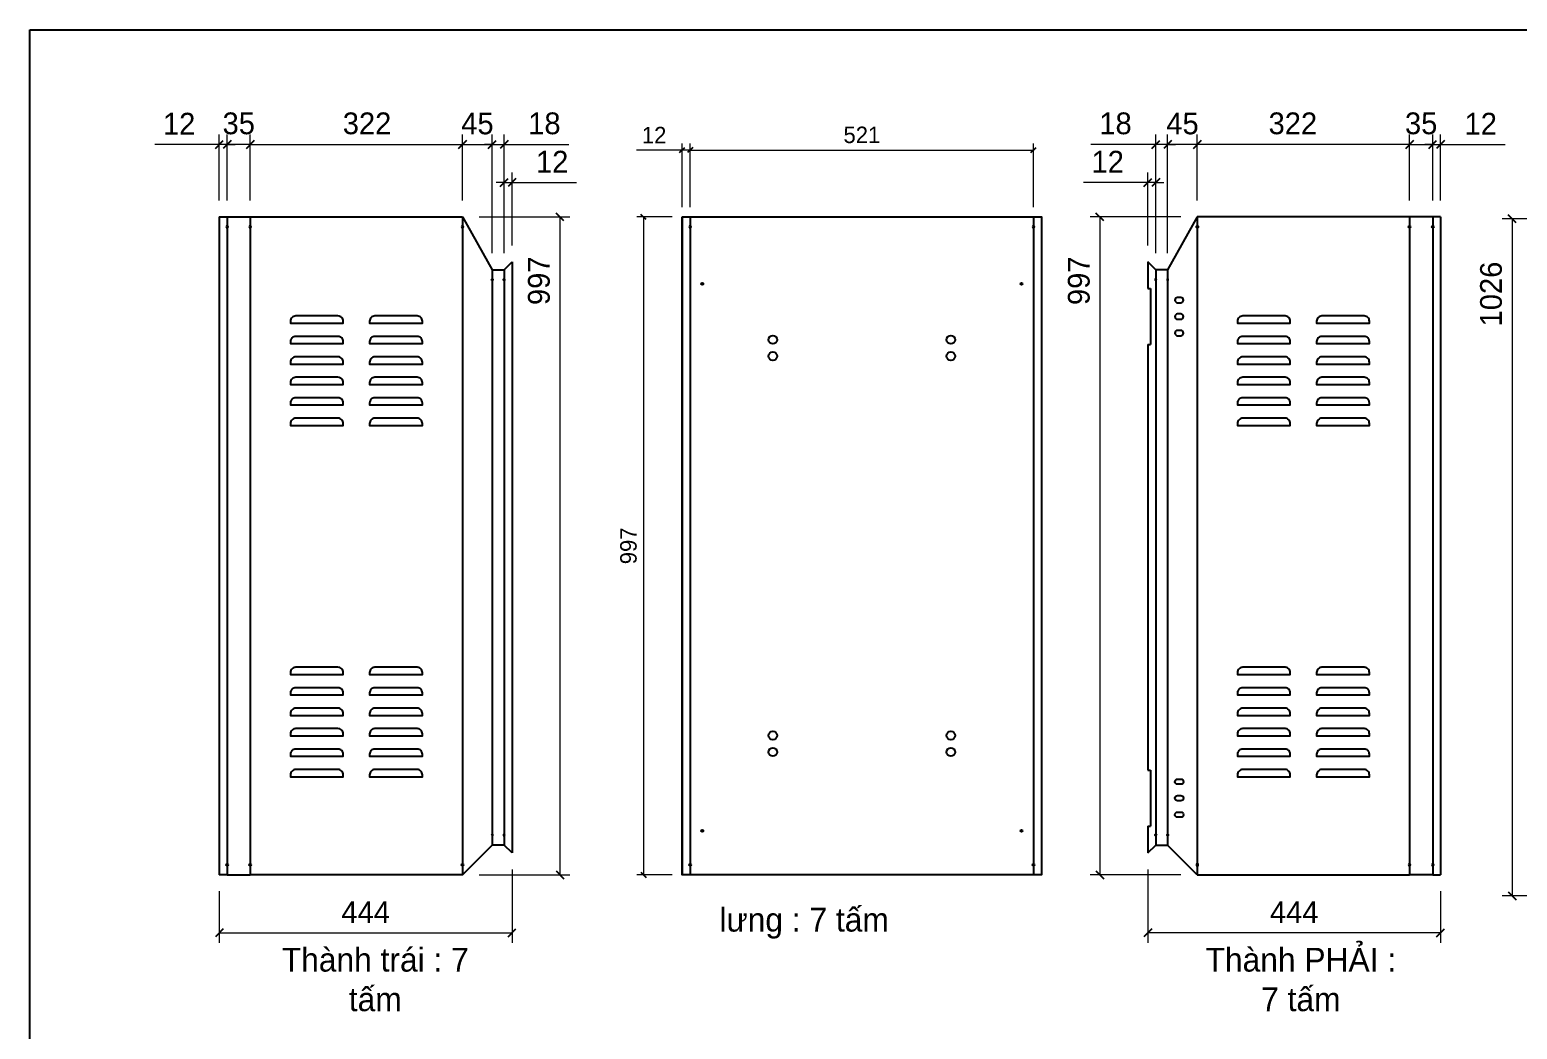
# Model space of a CAD drawing. Header units: millimetres. Extents: x 0 to 3804, y 0 to 2690.
# Drawn here: x 0 to 2256, y 1175 to 2690 of the extents above; entities that cross this region are included whole.
import ezdxf

# ---------------------------------------------------------------- set-up
doc = ezdxf.new("R2010")
doc.units = ezdxf.units.MM
doc.layers.add('CNC', color=7, linetype='Continuous')
doc.layers.add('DIM', color=253, linetype='Continuous')
doc.styles.add('Arial', font='arial.ttf')
doc.dimstyles.new('Dim-25', dxfattribs={"dimtxt": 25, "dimasz": 8, "dimexe": 10, "dimexo": 15, "dimgap": 10, "dimtad": 1, "dimdec": 0, "dimtxsty": 'Standard', "dimblk": 'OBLIQUE', "dimcen": 10, "dimclrd": 5, "dimclre": 5, "dimclrt": 3, "dimazin": 3, "dimtfac": 1, "dimtdec": 0, "dimtmove": 0, "dimatfit": 3, "dimldrblk": 'OBLIQUE', "dimlwd": 9, "dimlwe": 9})
doc.dimstyles.new('Dim-33', dxfattribs={"dimtxt": 33, "dimasz": 12, "dimexe": 15, "dimexo": 25, "dimgap": 15, "dimtad": 1, "dimdec": 0, "dimtxsty": 'Standard', "dimblk": 'OBLIQUE', "dimcen": 10, "dimclrd": 5, "dimclre": 5, "dimclrt": 3, "dimazin": 3, "dimtfac": 1, "dimtdec": 0, "dimtmove": 0, "dimatfit": 3, "dimldrblk": 'OPEN30', "dimlwd": 9, "dimlwe": 9})

# ---------------------------------------------------------------- blocks, each defined once
blk = doc.blocks.new('*D1')
at = {"color": 0, "linetype": 'ByBlock', "lineweight": -2}
for p, q in [((1629.2, 2399.9), (1617.2, 2411.9)), ((1617.2, 1414.9), (1629.2, 1402.9))]:
    blk.add_line(p, q, dxfattribs=at)
at = {"layer": 'Defpoints', "color": 0, "transparency": 16777216}
for p in [(1770.9, 2405.9), (1623.2, 1408.9), (1770.9, 1408.9)]:
    blk.add_point(p, dxfattribs=at)
at = {"layer": 'DIM', "color": 5, "lineweight": 9, "transparency": 16777216}
for p, q in [((1745.9, 2405.9), (1608.2, 2405.9)), ((1623.2, 2405.9), (1623.2, 1408.9)), ((1745.9, 1408.9), (1608.2, 1408.9))]:
    blk.add_line(p, q, dxfattribs=at)
at = {"layer": 'DIM', "color": 3, "transparency": 16777216, "insert": (1591.3, 2309.2), "char_height": 33, "attachment_point": 5, "rotation": 90}
blk.add_mtext('997', dxfattribs=at)
blk = doc.blocks.new('_Oblique')
at = {"color": 0, "linetype": 'ByBlock', "lineweight": -2}
blk.add_line((-0.5, -0.5), (0.5, 0.5), dxfattribs=at)
blk = doc.blocks.new('_Open30')
at = {"color": 0, "linetype": 'ByBlock', "lineweight": -2}
for p, q in [((-1, 0.27), (0, 0)), ((0, 0), (-1, -0.27)), ((0, 0), (-1, 0))]:
    blk.add_line(p, q, dxfattribs=at)
blk = doc.blocks.new('*D2')
at = {"color": 0, "linetype": 'ByBlock', "lineweight": -2}
for p, q in [((1776.9, 2521.7), (1764.9, 2509.7)), ((2086.9, 2509.7), (2098.9, 2521.7))]:
    blk.add_line(p, q, dxfattribs=at)
at = {"layer": 'Defpoints', "color": 0, "transparency": 16777216}
for p in [(1770.9, 2515.7), (1770.9, 2405.9), (2092.9, 2405.9)]:
    blk.add_point(p, dxfattribs=at)
at = {"layer": 'DIM', "color": 5, "lineweight": 9, "transparency": 16777216}
for p, q in [((1770.9, 2430.9), (1770.9, 2530.7)), ((2092.9, 2430.9), (2092.9, 2530.7)), ((2092.9, 2515.7), (1770.9, 2515.7))]:
    blk.add_line(p, q, dxfattribs=at)
at = {"layer": 'DIM', "color": 3, "transparency": 16777216, "insert": (1915.8, 2547.6), "char_height": 33, "attachment_point": 5}
blk.add_mtext('322', dxfattribs=at)
blk = doc.blocks.new('*D3')
at = {"color": 0, "linetype": 'ByBlock', "lineweight": -2}
for p, q in [((1731.9, 2521.7), (1719.9, 2509.7)), ((1764.9, 2509.7), (1776.9, 2521.7))]:
    blk.add_line(p, q, dxfattribs=at)
at = {"layer": 'Defpoints', "color": 0, "transparency": 16777216}
for p in [(1725.9, 2515.7), (1770.9, 2405.9), (1725.9, 2325.9)]:
    blk.add_point(p, dxfattribs=at)
at = {"layer": 'DIM', "color": 5, "lineweight": 9, "transparency": 16777216}
for p, q in [((1725.9, 2350.9), (1725.9, 2530.7)), ((1770.9, 2430.9), (1770.9, 2530.7)), ((1770.9, 2515.7), (1725.9, 2515.7))]:
    blk.add_line(p, q, dxfattribs=at)
at = {"layer": 'DIM', "color": 3, "transparency": 16777216, "insert": (1748.4, 2547.5), "char_height": 33, "attachment_point": 5}
blk.add_mtext('45', dxfattribs=at)
blk = doc.blocks.new('*D4')
at = {"color": 0, "linetype": 'ByBlock', "lineweight": -2}
for p, q in [((1701.9, 2509.7), (1713.9, 2521.7)), ((1731.9, 2521.7), (1719.9, 2509.7))]:
    blk.add_line(p, q, dxfattribs=at)
at = {"layer": 'Defpoints', "color": 0, "transparency": 16777216}
for p in [(1707.9, 2515.7), (1707.9, 2325.9), (1725.9, 2325.9)]:
    blk.add_point(p, dxfattribs=at)
at = {"layer": 'DIM', "color": 5, "lineweight": 9, "transparency": 16777216}
for p, q in [((1707.9, 2350.9), (1707.9, 2530.7)), ((1725.9, 2350.9), (1725.9, 2530.7)), ((1707.9, 2515.7), (1609.6, 2515.7)), ((1725.9, 2515.7), (1707.9, 2515.7)), ((1725.9, 2515.7), (1737.9, 2515.7))]:
    blk.add_line(p, q, dxfattribs=at)
at = {"layer": 'DIM', "color": 3, "transparency": 16777216, "insert": (1646.8, 2547.6), "char_height": 33, "attachment_point": 5}
blk.add_mtext('18', dxfattribs=at)
blk = doc.blocks.new('*D5')
at = {"color": 0, "linetype": 'ByBlock', "lineweight": -2}
for p, q in [((2098.9, 2521.7), (2086.9, 2509.7)), ((2121.9, 2509.7), (2133.9, 2521.7))]:
    blk.add_line(p, q, dxfattribs=at)
at = {"layer": 'Defpoints', "color": 0, "transparency": 16777216}
for p in [(2127.9, 2515.7), (2092.9, 2405.9), (2127.9, 2405.9)]:
    blk.add_point(p, dxfattribs=at)
at = {"layer": 'DIM', "color": 5, "lineweight": 9, "transparency": 16777216}
for p, q in [((2092.9, 2430.9), (2092.9, 2530.7)), ((2127.9, 2430.9), (2127.9, 2530.7)), ((2092.9, 2515.7), (2127.9, 2515.7))]:
    blk.add_line(p, q, dxfattribs=at)
at = {"layer": 'DIM', "color": 3, "transparency": 16777216, "insert": (2110.4, 2547.6), "char_height": 33, "attachment_point": 5}
blk.add_mtext('35', dxfattribs=at)
blk = doc.blocks.new('*D6')
at = {"color": 0, "linetype": 'ByBlock', "lineweight": -2}
for p, q in [((2121.9, 2509.7), (2133.9, 2521.7)), ((2145.9, 2521.7), (2133.9, 2509.7))]:
    blk.add_line(p, q, dxfattribs=at)
at = {"layer": 'Defpoints', "color": 0, "transparency": 16777216}
for p in [(2139.9, 2515.7), (2127.9, 2405.9), (2139.9, 2405.9)]:
    blk.add_point(p, dxfattribs=at)
at = {"layer": 'DIM', "color": 5, "lineweight": 9, "transparency": 16777216}
for p, q in [((2127.9, 2430.9), (2127.9, 2530.7)), ((2139.9, 2430.9), (2139.9, 2530.7)), ((2127.9, 2515.7), (2115.9, 2515.7)), ((2127.9, 2515.7), (2139.9, 2515.7)), ((2139.9, 2515.7), (2237.7, 2515.7))]:
    blk.add_line(p, q, dxfattribs=at)
at = {"layer": 'DIM', "color": 3, "transparency": 16777216, "insert": (2200.8, 2547.3), "char_height": 33, "attachment_point": 5}
blk.add_mtext('12', dxfattribs=at)
blk = doc.blocks.new('*D7')
at = {"color": 0, "linetype": 'ByBlock', "lineweight": -2}
for p, q in [((1689.9, 2452.1), (1701.9, 2464.1)), ((1713.9, 2464.1), (1701.9, 2452.1))]:
    blk.add_line(p, q, dxfattribs=at)
at = {"layer": 'Defpoints', "color": 0, "transparency": 16777216}
for p in [(1695.9, 2458.1), (1695.9, 2337.9), (1707.9, 2325.9)]:
    blk.add_point(p, dxfattribs=at)
at = {"layer": 'DIM', "color": 5, "lineweight": 9, "transparency": 16777216}
for p, q in [((1695.9, 2362.9), (1695.9, 2473.1)), ((1707.9, 2350.9), (1707.9, 2473.1)), ((1695.9, 2458.1), (1598.1, 2458.1)), ((1707.9, 2458.1), (1695.9, 2458.1)), ((1707.9, 2458.1), (1719.9, 2458.1))]:
    blk.add_line(p, q, dxfattribs=at)
at = {"layer": 'DIM', "color": 3, "transparency": 16777216, "insert": (1635, 2489.7), "char_height": 33, "attachment_point": 5}
blk.add_mtext('12', dxfattribs=at)
blk = doc.blocks.new('f3daunguoc')
at = {"layer": 'CNC', "color": 2, "lineweight": -3}
blk.add_circle((0, 0), 1.5, dxfattribs=at)
blk = doc.blocks.new('f2dauxuoi')
at = {"layer": 'CNC', "color": 2, "lineweight": -3}
blk.add_circle((0, 0), 1, dxfattribs=at)
blk = doc.blocks.new('*D8')
at = {"color": 0, "linetype": 'ByBlock', "lineweight": -2}
for p, q in [((1701.9, 1326.7), (1689.9, 1314.7)), ((2133.9, 1314.7), (2145.9, 1326.7))]:
    blk.add_line(p, q, dxfattribs=at)
at = {"layer": 'Defpoints', "color": 0, "ltscale": 3, "transparency": 16777216}
for p in [(1695.9, 1441.9), (2139.9, 1408.9), (1695.9, 1320.7)]:
    blk.add_point(p, dxfattribs=at)
at = {"layer": 'DIM', "color": 5, "lineweight": 9, "ltscale": 3, "transparency": 16777216}
for p, q in [((1695.9, 1416.9), (1695.9, 1305.7)), ((2139.9, 1383.9), (2139.9, 1305.7)), ((2139.9, 1320.7), (1695.9, 1320.7))]:
    blk.add_line(p, q, dxfattribs=at)
at = {"layer": 'DIM', "color": 3, "ltscale": 3, "transparency": 16777216, "insert": (1917.9, 1352.2), "char_height": 33, "attachment_point": 5}
blk.add_mtext('444', dxfattribs=at)
blk = doc.blocks.new('*D9')
at = {"color": 5, "lineweight": 9, "ltscale": 3, "transparency": 16777216}
for p, q in [((989.6, 2507.4), (920.4, 2507.4)), ((989.6, 2420.9), (989.6, 2517.4)), ((1001.6, 2507.4), (989.6, 2507.4)), ((1001.6, 2420.9), (1001.6, 2517.4)), ((1001.6, 2507.4), (1009.6, 2507.4))]:
    blk.add_line(p, q, dxfattribs=at)
at = {"color": 0, "linetype": 'ByBlock', "lineweight": -2}
for p, q in [((985.6, 2503.4), (993.6, 2511.4)), ((1005.6, 2511.4), (997.6, 2503.4))]:
    blk.add_line(p, q, dxfattribs=at)
at = {"layer": 'Defpoints', "color": 0, "ltscale": 3, "transparency": 16777216}
for p in [(989.6, 2507.4), (989.6, 2405.9), (1001.6, 2405.9)]:
    blk.add_point(p, dxfattribs=at)
at = {"color": 3, "ltscale": 3, "transparency": 16777216, "insert": (947, 2530), "char_height": 25, "attachment_point": 5}
blk.add_mtext('12', dxfattribs=at)
blk = doc.blocks.new('*D10')
at = {"color": 0, "linetype": 'ByBlock', "lineweight": -2}
for p, q in [((1005.6, 2511.4), (997.6, 2503.4)), ((1518.6, 2503.4), (1526.6, 2511.4))]:
    blk.add_line(p, q, dxfattribs=at)
at = {"color": 5, "lineweight": 9, "ltscale": 3, "transparency": 16777216}
for p, q in [((1001.6, 2420.9), (1001.6, 2517.4)), ((1001.6, 2507.4), (1522.6, 2507.4)), ((1522.6, 2420.9), (1522.6, 2517.4))]:
    blk.add_line(p, q, dxfattribs=at)
at = {"layer": 'Defpoints', "color": 0, "ltscale": 3, "transparency": 16777216}
for p in [(1522.6, 2507.4), (1001.6, 2405.9), (1522.6, 2405.9)]:
    blk.add_point(p, dxfattribs=at)
at = {"color": 3, "ltscale": 3, "transparency": 16777216, "insert": (1262.1, 2530.2), "char_height": 25, "attachment_point": 5}
blk.add_mtext('521', dxfattribs=at)
blk = doc.blocks.new('*D11')
at = {"color": 5, "lineweight": 9, "ltscale": 3, "transparency": 16777216}
for p, q in [((974.6, 2405.9), (921, 2405.9)), ((931, 2405.9), (931, 1408.9)), ((974.6, 1408.9), (921, 1408.9))]:
    blk.add_line(p, q, dxfattribs=at)
at = {"color": 0, "linetype": 'ByBlock', "lineweight": -2}
for p, q in [((935, 2401.9), (927, 2409.9)), ((927, 1412.9), (935, 1404.9))]:
    blk.add_line(p, q, dxfattribs=at)
at = {"layer": 'Defpoints', "color": 0, "ltscale": 3, "transparency": 16777216}
for p in [(989.6, 2405.9), (931, 1408.9), (989.6, 1408.9)]:
    blk.add_point(p, dxfattribs=at)
at = {"color": 3, "ltscale": 3, "transparency": 16777216, "insert": (908.2, 1907.4), "char_height": 25, "attachment_point": 5, "rotation": 90}
blk.add_mtext('997', dxfattribs=at)
blk = doc.blocks.new('*D27')
at = {"color": 0, "linetype": 'ByBlock', "lineweight": -2}
for p, q in [((2254.4, 2396.9), (2242.4, 2408.9)), ((2242.4, 1382.9), (2254.4, 1370.9))]:
    blk.add_line(p, q, dxfattribs=at)
at = {"layer": 'Defpoints', "color": 0, "transparency": 16777216}
for p in [(2417.8, 2402.9), (2248.4, 1376.9), (2417.8, 1376.9)]:
    blk.add_point(p, dxfattribs=at)
at = {"layer": 'DIM', "color": 5, "lineweight": 9, "transparency": 16777216}
for p, q in [((2392.8, 2402.9), (2233.4, 2402.9)), ((2248.4, 2402.9), (2248.4, 1376.9)), ((2392.8, 1376.9), (2233.4, 1376.9))]:
    blk.add_line(p, q, dxfattribs=at)
at = {"layer": 'DIM', "color": 3, "transparency": 16777216, "insert": (2216.5, 2289.1), "char_height": 33, "attachment_point": 5, "rotation": 90}
blk.add_mtext('1026', dxfattribs=at)
blk = doc.blocks.new('*D30')
at = {"color": 0, "linetype": 'ByBlock', "lineweight": -2}
for p, q in [((810.2, 2399.9), (798.2, 2411.9)), ((798.2, 1414.9), (810.2, 1402.9))]:
    blk.add_line(p, q, dxfattribs=at)
at = {"layer": 'Defpoints', "color": 0, "transparency": 16777216}
for p in [(656.5, 2405.9), (656.5, 1408.9), (804.2, 1408.9)]:
    blk.add_point(p, dxfattribs=at)
at = {"layer": 'DIM', "color": 5, "lineweight": 9, "transparency": 16777216}
for p, q in [((681.5, 2405.9), (819.2, 2405.9)), ((804.2, 2405.9), (804.2, 1408.9)), ((681.5, 1408.9), (819.2, 1408.9))]:
    blk.add_line(p, q, dxfattribs=at)
at = {"layer": 'DIM', "color": 3, "transparency": 16777216, "insert": (772.4, 2309.2), "char_height": 33, "attachment_point": 5, "rotation": 90}
blk.add_mtext('997', dxfattribs=at)
blk = doc.blocks.new('*D31')
at = {"color": 0, "linetype": 'ByBlock', "lineweight": -2}
for p, q in [((340.5, 2521.7), (328.5, 2509.7)), ((650.5, 2509.7), (662.5, 2521.7))]:
    blk.add_line(p, q, dxfattribs=at)
at = {"layer": 'Defpoints', "color": 0, "transparency": 16777216}
for p in [(656.5, 2515.7), (334.5, 2405.9), (656.5, 2405.9)]:
    blk.add_point(p, dxfattribs=at)
at = {"layer": 'DIM', "color": 5, "lineweight": 9, "transparency": 16777216}
for p, q in [((334.5, 2430.9), (334.5, 2530.7)), ((656.5, 2430.9), (656.5, 2530.7)), ((334.5, 2515.7), (656.5, 2515.7))]:
    blk.add_line(p, q, dxfattribs=at)
at = {"layer": 'DIM', "color": 3, "transparency": 16777216, "insert": (511.6, 2547.6), "char_height": 33, "attachment_point": 5}
blk.add_mtext('322', dxfattribs=at)
blk = doc.blocks.new('*D32')
at = {"color": 0, "linetype": 'ByBlock', "lineweight": -2}
for p, q in [((662.5, 2521.7), (650.5, 2509.7)), ((695.5, 2509.7), (707.5, 2521.7))]:
    blk.add_line(p, q, dxfattribs=at)
at = {"layer": 'Defpoints', "color": 0, "transparency": 16777216}
for p in [(701.5, 2515.7), (656.5, 2405.9), (701.5, 2325.9)]:
    blk.add_point(p, dxfattribs=at)
at = {"layer": 'DIM', "color": 5, "lineweight": 9, "transparency": 16777216}
for p, q in [((656.5, 2430.9), (656.5, 2530.7)), ((701.5, 2350.9), (701.5, 2530.7)), ((656.5, 2515.7), (701.5, 2515.7))]:
    blk.add_line(p, q, dxfattribs=at)
at = {"layer": 'DIM', "color": 3, "transparency": 16777216, "insert": (679, 2547.5), "char_height": 33, "attachment_point": 5}
blk.add_mtext('45', dxfattribs=at)
blk = doc.blocks.new('*D33')
at = {"color": 0, "linetype": 'ByBlock', "lineweight": -2}
for p, q in [((695.5, 2509.7), (707.5, 2521.7)), ((725.5, 2521.7), (713.5, 2509.7))]:
    blk.add_line(p, q, dxfattribs=at)
at = {"layer": 'Defpoints', "color": 0, "transparency": 16777216}
for p in [(719.5, 2515.7), (701.5, 2325.9), (719.5, 2325.9)]:
    blk.add_point(p, dxfattribs=at)
at = {"layer": 'DIM', "color": 5, "lineweight": 9, "transparency": 16777216}
for p, q in [((701.5, 2350.9), (701.5, 2530.7)), ((719.5, 2350.9), (719.5, 2530.7)), ((701.5, 2515.7), (689.5, 2515.7)), ((701.5, 2515.7), (719.5, 2515.7)), ((719.5, 2515.7), (817.7, 2515.7))]:
    blk.add_line(p, q, dxfattribs=at)
at = {"layer": 'DIM', "color": 3, "transparency": 16777216, "insert": (780.6, 2547.6), "char_height": 33, "attachment_point": 5}
blk.add_mtext('18', dxfattribs=at)
blk = doc.blocks.new('*D34')
at = {"color": 0, "linetype": 'ByBlock', "lineweight": -2}
for p, q in [((305.5, 2521.7), (293.5, 2509.7)), ((328.5, 2509.7), (340.5, 2521.7))]:
    blk.add_line(p, q, dxfattribs=at)
at = {"layer": 'Defpoints', "color": 0, "transparency": 16777216}
for p in [(299.5, 2515.7), (299.5, 2405.9), (334.5, 2405.9)]:
    blk.add_point(p, dxfattribs=at)
at = {"layer": 'DIM', "color": 5, "lineweight": 9, "transparency": 16777216}
for p, q in [((299.5, 2430.9), (299.5, 2530.7)), ((334.5, 2430.9), (334.5, 2530.7)), ((334.5, 2515.7), (299.5, 2515.7))]:
    blk.add_line(p, q, dxfattribs=at)
at = {"layer": 'DIM', "color": 3, "transparency": 16777216, "insert": (317, 2547.6), "char_height": 33, "attachment_point": 5}
blk.add_mtext('35', dxfattribs=at)
blk = doc.blocks.new('*D35')
at = {"color": 0, "linetype": 'ByBlock', "lineweight": -2}
for p, q in [((281.5, 2509.7), (293.5, 2521.7)), ((305.5, 2521.7), (293.5, 2509.7))]:
    blk.add_line(p, q, dxfattribs=at)
at = {"layer": 'Defpoints', "color": 0, "transparency": 16777216}
for p in [(287.5, 2515.7), (287.5, 2405.9), (299.5, 2405.9)]:
    blk.add_point(p, dxfattribs=at)
at = {"layer": 'DIM', "color": 5, "lineweight": 9, "transparency": 16777216}
for p, q in [((287.5, 2430.9), (287.5, 2530.7)), ((299.5, 2430.9), (299.5, 2530.7)), ((287.5, 2515.7), (189.7, 2515.7)), ((299.5, 2515.7), (287.5, 2515.7)), ((299.5, 2515.7), (311.5, 2515.7))]:
    blk.add_line(p, q, dxfattribs=at)
at = {"layer": 'DIM', "color": 3, "transparency": 16777216, "insert": (226.6, 2547.3), "char_height": 33, "attachment_point": 5}
blk.add_mtext('12', dxfattribs=at)
blk = doc.blocks.new('*D36')
at = {"color": 0, "linetype": 'ByBlock', "lineweight": -2}
for p, q in [((713.5, 2452.1), (725.5, 2464.1)), ((737.5, 2464.1), (725.5, 2452.1))]:
    blk.add_line(p, q, dxfattribs=at)
at = {"layer": 'Defpoints', "color": 0, "transparency": 16777216}
for p in [(731.5, 2458.1), (719.5, 2325.9), (731.5, 2337.9)]:
    blk.add_point(p, dxfattribs=at)
at = {"layer": 'DIM', "color": 5, "lineweight": 9, "transparency": 16777216}
for p, q in [((719.5, 2350.9), (719.5, 2473.1)), ((731.5, 2362.9), (731.5, 2473.1)), ((719.5, 2458.1), (707.5, 2458.1)), ((719.5, 2458.1), (731.5, 2458.1)), ((731.5, 2458.1), (829.3, 2458.1))]:
    blk.add_line(p, q, dxfattribs=at)
at = {"layer": 'DIM', "color": 3, "transparency": 16777216, "insert": (792.4, 2489.7), "char_height": 33, "attachment_point": 5}
blk.add_mtext('12', dxfattribs=at)
blk = doc.blocks.new('*D37')
at = {"color": 0, "linetype": 'ByBlock', "lineweight": -2}
for p, q in [((293.5, 1326.7), (281.5, 1314.7)), ((725.5, 1314.7), (737.5, 1326.7))]:
    blk.add_line(p, q, dxfattribs=at)
at = {"layer": 'Defpoints', "color": 0, "ltscale": 3, "transparency": 16777216}
for p in [(731.5, 1441.9), (287.5, 1408.9), (731.5, 1320.7)]:
    blk.add_point(p, dxfattribs=at)
at = {"layer": 'DIM', "color": 5, "lineweight": 9, "ltscale": 3, "transparency": 16777216}
for p, q in [((731.5, 1416.9), (731.5, 1305.7)), ((287.5, 1383.9), (287.5, 1305.7)), ((287.5, 1320.7), (731.5, 1320.7))]:
    blk.add_line(p, q, dxfattribs=at)
at = {"layer": 'DIM', "color": 3, "ltscale": 3, "transparency": 16777216, "insert": (509.5, 1352.2), "char_height": 33, "attachment_point": 5}
blk.add_mtext('444', dxfattribs=at)
blk = doc.blocks.new('KHUNG CHUẨN')
at = {"color": 7}
blk.add_lwpolyline([(16919.2, -26555.2), (19889.2, -26555.2), (19889.2, -28655.2), (16919.2, -28655.2)], close=True, dxfattribs=at)
at = {"color": 3, "style": 'Arial'}
for tag, p in [('#01', (17055.6, -28580.1)), ('#02', (17431.4, -28580.1)), ('#03', (18030.6, -28580.1)), ('#08', (18751.7, -28580.1)), ('#10', (19064.8, -28580.1)), ('#11', (19060.3, -28625.7)), ('#04', (17024.8, -28634.6)), ('#05', (17308.5, -28633)), ('#06', (17632.7, -28633.7)), ('#07', (18002, -28634.7)), ('#09', (18753.8, -28632.6)), ('#12', (19806.5, -28628.9))]:
    blk.add_attdef(tag, p, '', height=20, dxfattribs=at)

msp = doc.modelspace()

# ---------------------------------------------------------------- linework, layer by layer
at = {"color": 7}
for p, q in [((287.5, 2405.9), (287.5, 1408.9)), ((299.5, 2405.9), (299.5, 1408.9)), ((299.5, 2405.9), (334.5, 2405.9)), ((334.5, 2405.9), (334.5, 1408.9)), ((656.5, 2405.9), (656.5, 1408.9)), ((656.5, 2405.9), (701.5, 2325.9)), ((989.6, 2405.9), (989.6, 1408.9)), ((1001.6, 2405.9), (1001.6, 1408.9)), ((1522.6, 2405.9), (1522.6, 1408.9)), ((1534.6, 2405.9), (1534.6, 1408.9)), ((1770.9, 2405.9), (1725.9, 2325.9)), ((1770.9, 2405.9), (1770.9, 1408.9)), ((2092.9, 2405.9), (2092.9, 1408.9)), ((2127.9, 2405.9), (2092.9, 2405.9)), ((2127.9, 2405.9), (2127.9, 1408.9)), ((2139.9, 2405.9), (2139.9, 1408.9)), ((701.5, 2325.9), (719.5, 2325.9)), ((701.5, 2325.9), (701.5, 1453.9)), ((719.5, 2325.9), (731.5, 2337.9)), ((719.5, 2325.9), (719.5, 1453.9)), ((731.5, 2337.9), (731.5, 1441.9)), ((1695.9, 2337.9), (1695.9, 2297.4)), ((1707.9, 2325.9), (1695.9, 2337.9)), ((1725.9, 2325.9), (1707.9, 2325.9)), ((1707.9, 2325.9), (1707.9, 1453.9)), ((1725.9, 2325.9), (1725.9, 1453.9)), ((1695.9, 2212.4), (1695.9, 1567.4)), ((1695.9, 1482.4), (1695.9, 1441.9)), ((656.5, 1408.9), (701.5, 1453.9)), ((719.5, 1453.9), (701.5, 1453.9)), ((731.5, 1441.9), (719.5, 1453.9)), ((1695.9, 1441.9), (1707.9, 1453.9)), ((1707.9, 1453.9), (1725.9, 1453.9)), ((1770.9, 1408.9), (1725.9, 1453.9)), ((299.5, 1408.9), (334.5, 1408.9)), ((2127.9, 1408.9), (2092.9, 1408.9))]:
    msp.add_line(p, q, dxfattribs=at)
at = {"color": 2, "ltscale": 3}
for p, q in [((1695.9, 2297.4), (1699.9, 2297.4)), ((1699.9, 2297.4), (1699.9, 2212.4)), ((1695.9, 2212.4), (1699.9, 2212.4)), ((1695.9, 1567.4), (1699.9, 1567.4)), ((1699.9, 1567.4), (1699.9, 1482.4)), ((1695.9, 1482.4), (1699.9, 1482.4))]:
    msp.add_line(p, q, dxfattribs=at)
at = {"color": 7}
for points in [[(287.5, 2405.9), (299.5, 2405.9)], [(334.5, 2405.9), (656.5, 2405.9)], [(2092.9, 2405.9), (1770.9, 2405.9)], [(2139.9, 2405.9), (2127.9, 2405.9)], [(299.5, 1408.9), (287.5, 1408.9)], [(656.5, 1408.9), (334.5, 1408.9)], [(1770.9, 1408.9), (2092.9, 1408.9)], [(2127.9, 1408.9), (2139.9, 1408.9)]]:
    msp.add_lwpolyline(points, dxfattribs=at)
at = {"ltscale": 3}
msp.add_lwpolyline([(989.6, 2405.9), (1534.6, 2405.9), (1534.6, 1408.9), (989.6, 1408.9)], close=True, dxfattribs=at)
at = {"color": 2}
for points in [[(1740.9, 2283.9, 1), (1740.9, 2275.9), (1745.9, 2275.9, 1), (1745.9, 2283.9)], [(1740.9, 2258.9, 1), (1740.9, 2250.9), (1745.9, 2250.9, 1), (1745.9, 2258.9)], [(467.5, 2255.9), (403.5, 2255.9, 0.414214), (395.5, 2247.9), (395.5, 2244.9), (475.5, 2244.9), (475.5, 2247.9, 0.414214)], [(587.5, 2255.9), (523.5, 2255.9, 0.414214), (515.5, 2247.9), (515.5, 2244.9), (595.5, 2244.9), (595.5, 2247.9, 0.414214)], [(1740.9, 2233.9, 1), (1740.9, 2225.9), (1745.9, 2225.9, 1), (1745.9, 2233.9)], [(1903.9, 2255.9), (1839.9, 2255.9, 0.414214), (1831.9, 2247.9), (1831.9, 2244.9), (1911.9, 2244.9), (1911.9, 2247.9, 0.414214)], [(2023.9, 2255.9), (1959.9, 2255.9, 0.414214), (1951.9, 2247.9), (1951.9, 2244.9), (2031.9, 2244.9), (2031.9, 2247.9, 0.414214)], [(467.5, 2224.9), (403.5, 2224.9, 0.414214), (395.5, 2216.9), (395.5, 2213.9), (475.5, 2213.9), (475.5, 2216.9, 0.414214)], [(587.5, 2224.9), (523.5, 2224.9, 0.414214), (515.5, 2216.9), (515.5, 2213.9), (595.5, 2213.9), (595.5, 2216.9, 0.414214)], [(1903.9, 2224.9), (1839.9, 2224.9, 0.414214), (1831.9, 2216.9), (1831.9, 2213.9), (1911.9, 2213.9), (1911.9, 2216.9, 0.414214)], [(2023.9, 2224.9), (1959.9, 2224.9, 0.414214), (1951.9, 2216.9), (1951.9, 2213.9), (2031.9, 2213.9), (2031.9, 2216.9, 0.414214)], [(467.5, 2193.9), (403.5, 2193.9, 0.414214), (395.5, 2185.9), (395.5, 2182.9), (475.5, 2182.9), (475.5, 2185.9, 0.414214)], [(587.5, 2193.9), (523.5, 2193.9, 0.414214), (515.5, 2185.9), (515.5, 2182.9), (595.5, 2182.9), (595.5, 2185.9, 0.414214)], [(1903.9, 2193.9), (1839.9, 2193.9, 0.414214), (1831.9, 2185.9), (1831.9, 2182.9), (1911.9, 2182.9), (1911.9, 2185.9, 0.414214)], [(2023.9, 2193.9), (1959.9, 2193.9, 0.414214), (1951.9, 2185.9), (1951.9, 2182.9), (2031.9, 2182.9), (2031.9, 2185.9, 0.414214)], [(467.5, 2162.9), (403.5, 2162.9, 0.414214), (395.5, 2154.9), (395.5, 2151.9), (475.5, 2151.9), (475.5, 2154.9, 0.414214)], [(587.5, 2162.9), (523.5, 2162.9, 0.414214), (515.5, 2154.9), (515.5, 2151.9), (595.5, 2151.9), (595.5, 2154.9, 0.414214)], [(1903.9, 2162.9), (1839.9, 2162.9, 0.414214), (1831.9, 2154.9), (1831.9, 2151.9), (1911.9, 2151.9), (1911.9, 2154.9, 0.414214)], [(2023.9, 2162.9), (1959.9, 2162.9, 0.414214), (1951.9, 2154.9), (1951.9, 2151.9), (2031.9, 2151.9), (2031.9, 2154.9, 0.414214)], [(467.5, 2131.9), (403.5, 2131.9, 0.414214), (395.5, 2123.9), (395.5, 2120.9), (475.5, 2120.9), (475.5, 2123.9, 0.414214)], [(587.5, 2131.9), (523.5, 2131.9, 0.414214), (515.5, 2123.9), (515.5, 2120.9), (595.5, 2120.9), (595.5, 2123.9, 0.414214)], [(1903.9, 2131.9), (1839.9, 2131.9, 0.414214), (1831.9, 2123.9), (1831.9, 2120.9), (1911.9, 2120.9), (1911.9, 2123.9, 0.414214)], [(2023.9, 2131.9), (1959.9, 2131.9, 0.414214), (1951.9, 2123.9), (1951.9, 2120.9), (2031.9, 2120.9), (2031.9, 2123.9, 0.414214)], [(467.5, 2100.9), (403.5, 2100.9, 0.414214), (395.5, 2092.9), (395.5, 2089.9), (475.5, 2089.9), (475.5, 2092.9, 0.414214)], [(587.5, 2100.9), (523.5, 2100.9, 0.414214), (515.5, 2092.9), (515.5, 2089.9), (595.5, 2089.9), (595.5, 2092.9, 0.414214)], [(1903.9, 2100.9), (1839.9, 2100.9, 0.414214), (1831.9, 2092.9), (1831.9, 2089.9), (1911.9, 2089.9), (1911.9, 2092.9, 0.414214)], [(2023.9, 2100.9), (1959.9, 2100.9, 0.414214), (1951.9, 2092.9), (1951.9, 2089.9), (2031.9, 2089.9), (2031.9, 2092.9, 0.414214)], [(467.5, 1723.4), (403.5, 1723.4, 0.414214), (395.5, 1715.4), (395.5, 1712.4), (475.5, 1712.4), (475.5, 1715.4, 0.414214)], [(587.5, 1723.4), (523.5, 1723.4, 0.414214), (515.5, 1715.4), (515.5, 1712.4), (595.5, 1712.4), (595.5, 1715.4, 0.414214)], [(1903.9, 1723.4), (1839.9, 1723.4, 0.414214), (1831.9, 1715.4), (1831.9, 1712.4), (1911.9, 1712.4), (1911.9, 1715.4, 0.414214)], [(2023.9, 1723.4), (1959.9, 1723.4, 0.414214), (1951.9, 1715.4), (1951.9, 1712.4), (2031.9, 1712.4), (2031.9, 1715.4, 0.414214)], [(467.5, 1692.4), (403.5, 1692.4, 0.414214), (395.5, 1684.4), (395.5, 1681.4), (475.5, 1681.4), (475.5, 1684.4, 0.414214)], [(587.5, 1692.4), (523.5, 1692.4, 0.414214), (515.5, 1684.4), (515.5, 1681.4), (595.5, 1681.4), (595.5, 1684.4, 0.414214)], [(1903.9, 1692.4), (1839.9, 1692.4, 0.414214), (1831.9, 1684.4), (1831.9, 1681.4), (1911.9, 1681.4), (1911.9, 1684.4, 0.414214)], [(2023.9, 1692.4), (1959.9, 1692.4, 0.414214), (1951.9, 1684.4), (1951.9, 1681.4), (2031.9, 1681.4), (2031.9, 1684.4, 0.414214)], [(467.5, 1661.4), (403.5, 1661.4, 0.414214), (395.5, 1653.4), (395.5, 1650.4), (475.5, 1650.4), (475.5, 1653.4, 0.414214)], [(587.5, 1661.4), (523.5, 1661.4, 0.414214), (515.5, 1653.4), (515.5, 1650.4), (595.5, 1650.4), (595.5, 1653.4, 0.414214)], [(1903.9, 1661.4), (1839.9, 1661.4, 0.414214), (1831.9, 1653.4), (1831.9, 1650.4), (1911.9, 1650.4), (1911.9, 1653.4, 0.414214)], [(2023.9, 1661.4), (1959.9, 1661.4, 0.414214), (1951.9, 1653.4), (1951.9, 1650.4), (2031.9, 1650.4), (2031.9, 1653.4, 0.414214)], [(467.5, 1630.4), (403.5, 1630.4, 0.414214), (395.5, 1622.4), (395.5, 1619.4), (475.5, 1619.4), (475.5, 1622.4, 0.414214)], [(587.5, 1630.4), (523.5, 1630.4, 0.414214), (515.5, 1622.4), (515.5, 1619.4), (595.5, 1619.4), (595.5, 1622.4, 0.414214)], [(1903.9, 1630.4), (1839.9, 1630.4, 0.414214), (1831.9, 1622.4), (1831.9, 1619.4), (1911.9, 1619.4), (1911.9, 1622.4, 0.414214)], [(2023.9, 1630.4), (1959.9, 1630.4, 0.414214), (1951.9, 1622.4), (1951.9, 1619.4), (2031.9, 1619.4), (2031.9, 1622.4, 0.414214)], [(467.5, 1599.4), (403.5, 1599.4, 0.414214), (395.5, 1591.4), (395.5, 1588.4), (475.5, 1588.4), (475.5, 1591.4, 0.414214)], [(587.5, 1599.4), (523.5, 1599.4, 0.414214), (515.5, 1591.4), (515.5, 1588.4), (595.5, 1588.4), (595.5, 1591.4, 0.414214)], [(1903.9, 1599.4), (1839.9, 1599.4, 0.414214), (1831.9, 1591.4), (1831.9, 1588.4), (1911.9, 1588.4), (1911.9, 1591.4, 0.414214)], [(2023.9, 1599.4), (1959.9, 1599.4, 0.414214), (1951.9, 1591.4), (1951.9, 1588.4), (2031.9, 1588.4), (2031.9, 1591.4, 0.414214)], [(467.5, 1568.4), (403.5, 1568.4, 0.414214), (395.5, 1560.4), (395.5, 1557.4), (475.5, 1557.4), (475.5, 1560.4, 0.414214)], [(587.5, 1568.4), (523.5, 1568.4, 0.414214), (515.5, 1560.4), (515.5, 1557.4), (595.5, 1557.4), (595.5, 1560.4, 0.414214)], [(1903.9, 1568.4), (1839.9, 1568.4, 0.414214), (1831.9, 1560.4), (1831.9, 1557.4), (1911.9, 1557.4), (1911.9, 1560.4, 0.414214)], [(2023.9, 1568.4), (1959.9, 1568.4, 0.414214), (1951.9, 1560.4), (1951.9, 1557.4), (2031.9, 1557.4), (2031.9, 1560.4, 0.414214)], [(1740.9, 1545.9, -1), (1740.9, 1553.9), (1745.9, 1553.9, -1), (1745.9, 1545.9)], [(1740.9, 1520.9, -1), (1740.9, 1528.9), (1745.9, 1528.9, -1), (1745.9, 1520.9)], [(1740.9, 1495.9, -1), (1740.9, 1503.9), (1745.9, 1503.9, -1), (1745.9, 1495.9)]]:
    msp.add_lwpolyline(points, format="xyb", close=True, dxfattribs=at)
at = {"color": 2, "ltscale": 3}
for centre in [(1020.1, 2304.4), (1504.1, 2304.4), (1020.1, 1475.4), (1504.1, 1475.4)]:
    msp.add_circle(centre, 1.5, dxfattribs=at)
at = {"color": 2}
for centre in [(1127.1, 2219.9), (1397.1, 2219.9), (1127.1, 2194.9), (1397.1, 2194.9), (1127.1, 1619.9), (1397.1, 1619.9), (1127.1, 1594.9), (1397.1, 1594.9)]:
    msp.add_circle(centre, 6.5, dxfattribs=at)

# ---------------------------------------------------------------- block references
at = {"color": 3, "xscale": 1.280794679990776, "yscale": 1.280794679990776, "zscale": 1.280794679990776}
msp.add_blockref('KHUNG CHUẨN', (-21670.1, 36701.4), dxfattribs=at)
at = {"lineweight": -3, "xscale": -1, "rotation": 180}
for name, p in [('f3daunguoc', (299.5, 2390.9)), ('f3daunguoc', (334.5, 2390.9)), ('f3daunguoc', (656.5, 2390.9)), ('f3daunguoc', (1001.6, 2390.9)), ('f3daunguoc', (1522.6, 2390.9)), ('f2dauxuoi', (701.5, 1468.9)), ('f2dauxuoi', (719.5, 1468.9))]:
    msp.add_blockref(name, p, dxfattribs=at)
at = {"lineweight": -3, "rotation": 180}
for name, p in [('f3daunguoc', (1770.9, 2390.9)), ('f3daunguoc', (2092.9, 2390.9)), ('f3daunguoc', (2127.9, 2390.9)), ('f2dauxuoi', (1707.9, 1468.9)), ('f2dauxuoi', (1725.9, 1468.9))]:
    msp.add_blockref(name, p, dxfattribs=at)
at = {"lineweight": -3}
for name, p in [('f2dauxuoi', (701.5, 2310.9)), ('f2dauxuoi', (719.5, 2310.9)), ('f3daunguoc', (299.5, 1423.9)), ('f3daunguoc', (334.5, 1423.9)), ('f3daunguoc', (656.5, 1423.9)), ('f3daunguoc', (1001.6, 1423.9)), ('f3daunguoc', (1522.6, 1423.9))]:
    msp.add_blockref(name, p, dxfattribs=at)
at = {"lineweight": -3, "xscale": -1}
for name, p in [('f2dauxuoi', (1707.9, 2310.9)), ('f2dauxuoi', (1725.9, 2310.9)), ('f3daunguoc', (1770.9, 1423.9)), ('f3daunguoc', (2092.9, 1423.9)), ('f3daunguoc', (2127.9, 1423.9))]:
    msp.add_blockref(name, p, dxfattribs=at)

# ---------------------------------------------------------------- texts
at = {"color": 2, "char_height": 36, "attachment_point": 5}
for s, insert, width in [('lưng : 7 tấm', (1174.5, 1335.3), 396), ('Thành PHẢI : 7 tấm', (1927.9, 1249.8), 325), ('Thành trái : 7 tấm', (524.1, 1249.8), 325)]:
    msp.add_mtext(s, dxfattribs=dict(at, insert=insert, width=width))

# ---------------------------------------------------------------- dimensions: what is measured, and where the dimension line sits
at = {"ltscale": 3}
for base, p2, picture, middle in [((989.6, 2507.4), (989.6, 2405.9), '*D9', (947, 2530)), ((1522.6, 2507.4), (1522.6, 2405.9), '*D10', (1262.1, 2530.2))]:
    dim = msp.add_linear_dim(base=base, p1=(1001.6, 2405.9), p2=p2, dimstyle='Dim-25', dxfattribs=at)
    dim.commit()
    dim.dimension.update_dxf_attribs({"geometry": picture, "text_midpoint": middle})
dim = msp.add_linear_dim(base=(931, 1408.9), p1=(989.6, 2405.9), p2=(989.6, 1408.9), angle=90, dimstyle='Dim-25', dxfattribs=at)
dim.commit()
dim.dimension.update_dxf_attribs({"geometry": '*D11', "text_midpoint": (908.2, 1907.4)})
at = {"layer": 'DIM', "color": 7}
for base, p1, p2, picture, middle in [((287.5, 2515.7), (299.5, 2405.9), (287.5, 2405.9), '*D35', (226.6, 2515.7)), ((299.5, 2515.7), (334.5, 2405.9), (299.5, 2405.9), '*D34', (317, 2515.7)), ((656.5, 2515.7), (334.5, 2405.9), (656.5, 2405.9), '*D31', (511.6, 2515.7)), ((701.5, 2515.7), (656.5, 2405.9), (701.5, 2325.9), '*D32', (679, 2515.7))]:
    dim = msp.add_linear_dim(base=base, p1=p1, p2=p2, dimstyle='Dim-33', dxfattribs=at)
    dim.commit()
    dim.dimension.update_dxf_attribs({"geometry": picture, "text_midpoint": middle, "dimtype": 160})
for base, p1, p2, picture, middle in [((719.5, 2515.7), (701.5, 2325.9), (719.5, 2325.9), '*D33', (780.6, 2547.6)), ((731.5, 2458.1), (719.5, 2325.9), (731.5, 2337.9), '*D36', (792.4, 2489.7))]:
    dim = msp.add_linear_dim(base=base, p1=p1, p2=p2, dimstyle='Dim-33', dxfattribs=at)
    dim.commit()
    dim.dimension.update_dxf_attribs({"geometry": picture, "text_midpoint": middle})
for base, p1, p2, picture, middle in [((1707.9, 2515.7), (1725.9, 2325.9), (1707.9, 2325.9), '*D4', (1646.8, 2547.6)), ((1695.9, 2458.1), (1707.9, 2325.9), (1695.9, 2337.9), '*D7', (1635, 2489.7))]:
    dim = msp.add_linear_dim(base=base, p1=p1, p2=p2, angle=180, dimstyle='Dim-33', dxfattribs=at)
    dim.commit()
    dim.dimension.update_dxf_attribs({"geometry": picture, "text_midpoint": middle})
for base, p1, p2, angle, picture, middle in [((1725.9, 2515.7), (1770.9, 2405.9), (1725.9, 2325.9), 180, '*D3', (1748.4, 2515.7)), ((1770.9, 2515.7), (2092.9, 2405.9), (1770.9, 2405.9), 180, '*D2', (1915.8, 2515.7)), ((2127.9, 2515.7), (2092.9, 2405.9), (2127.9, 2405.9), 180, '*D5', (2110.4, 2515.7)), ((2139.9, 2515.7), (2127.9, 2405.9), (2139.9, 2405.9), 180, '*D6', (2200.8, 2515.7)), ((804.2, 1408.9), (656.5, 2405.9), (656.5, 1408.9), 90, '*D30', (804.2, 2309.2)), ((1623.2, 1408.9), (1770.9, 2405.9), (1770.9, 1408.9), 90, '*D1', (1623.2, 2309.2))]:
    dim = msp.add_linear_dim(base=base, p1=p1, p2=p2, angle=angle, dimstyle='Dim-33', dxfattribs=at)
    dim.commit()
    dim.dimension.update_dxf_attribs({"geometry": picture, "text_midpoint": middle, "dimtype": 160})
at = {"layer": 'DIM'}
dim = msp.add_linear_dim(base=(2248.4, 1376.9), p1=(2417.8, 2402.9), p2=(2417.8, 1376.9), angle=90, dimstyle='Dim-33', dxfattribs=at)
dim.commit()
dim.dimension.update_dxf_attribs({"geometry": '*D27', "text_midpoint": (2248.4, 2289.1), "dimtype": 160})
at = {"layer": 'DIM', "ltscale": 3}
dim = msp.add_linear_dim(base=(731.5, 1320.7), p1=(287.5, 1408.9), p2=(731.5, 1441.9), dimstyle='Dim-33', dxfattribs=at)
dim.commit()
dim.dimension.update_dxf_attribs({"geometry": '*D37', "text_midpoint": (509.5, 1352.2)})
dim = msp.add_linear_dim(base=(1695.9, 1320.7), p1=(2139.9, 1408.9), p2=(1695.9, 1441.9), angle=180, dimstyle='Dim-33', dxfattribs=at)
dim.commit()
dim.dimension.update_dxf_attribs({"geometry": '*D8', "text_midpoint": (1917.9, 1352.2)})

doc.saveas('drawing.dxf')
